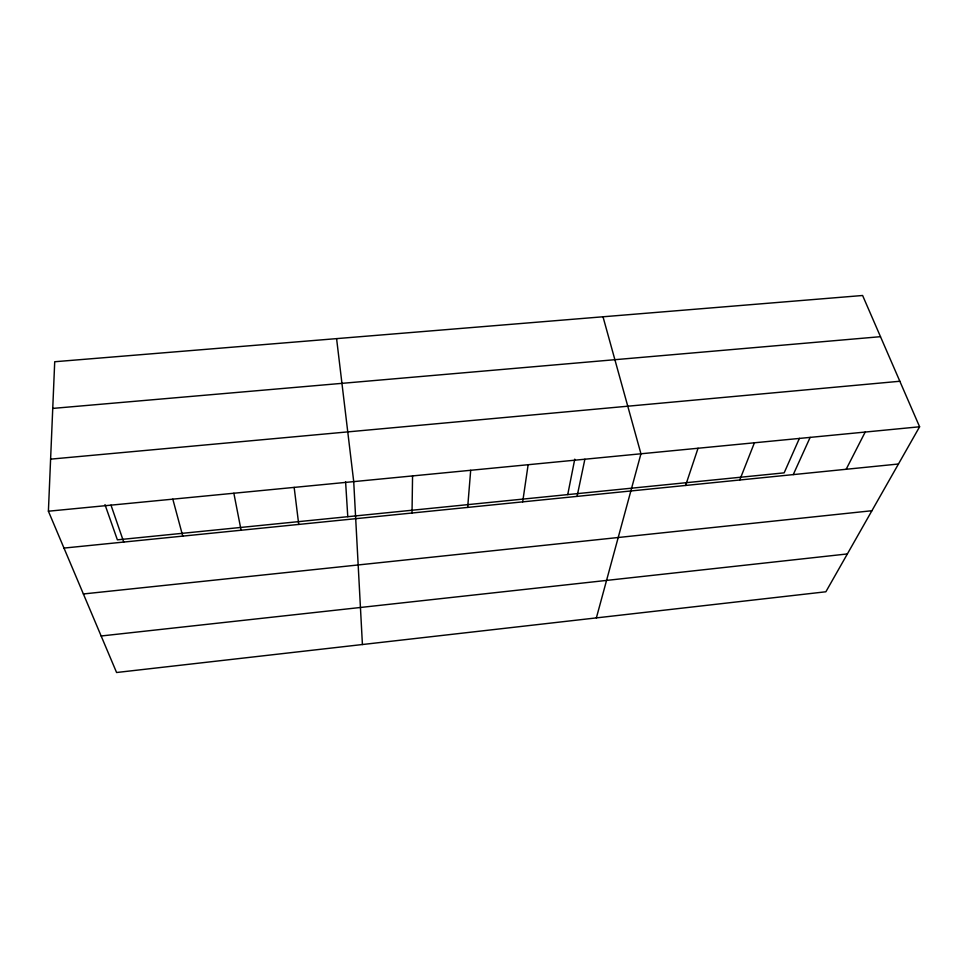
<?xml version="1.0" encoding="UTF-8"?>
<svg xmlns="http://www.w3.org/2000/svg" width="968" height="968" viewBox="0 0 968 968"><rect width="100%" height="100%" fill="white"/><g stroke="black" fill="none" stroke-linecap="round" stroke-linejoin="round"><path stroke-width="1.45" d="M412.017 513.028L412.562 475.917M48.4 511.213L54.716 361.742L862.609 295.494L919.6 426.779L825.873 591.775L116.583 672.506L48.4 511.213L919.6 426.779M467.665 507.413L470.69 470.291M522.684 501.872L528.129 464.725M567.732 494.6L574.762 459.159M577.073 496.39L584.878 459.219M596.373 617.899L640.949 453.786L603.004 316.79M685.61 485.452L698.037 448.257M739.746 480.007L754.423 442.787M799.423 438.335L784.153 472.856L117.382 539.841L104.98 504.63M793.252 474.61L810.143 437.391M846.153 469.286L865.198 432.055M101.156 635.988L847.363 553.938M83.381 593.965L871.914 510.729M63.985 548.082L898.449 464.011M50.602 459.147L899.841 381.259M52.744 408.411L880.481 336.683M110.993 505.139L123.735 542.068M172.812 499.149L182.758 536.115M233.857 493.232L241.093 530.246M294.163 487.388L298.737 524.438M336.586 338.631L353.719 481.616L362.419 644.531M345.588 481.737L347.778 516.694"/></g></svg>
